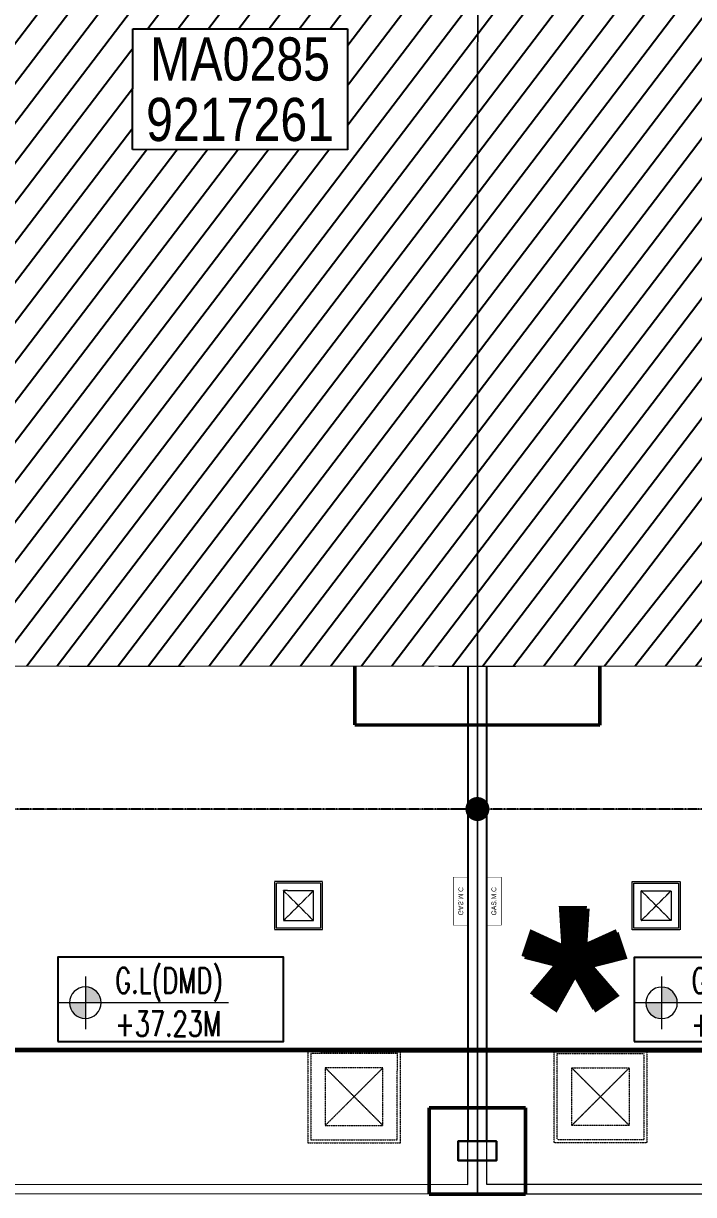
# Model space of a CAD drawing. Header units: centimetres. Extents: x -6122352 to 7132207, y -1694241 to 1947892.
# Drawn here: x 175391 to 182369, y -132486 to -120289 of the extents above; entities that cross this region are included whole.
import ezdxf
from ezdxf.enums import TextEntityAlignment as Align

# ---------------------------------------------------------------- set-up
doc = ezdxf.new("R2010")
doc.units = ezdxf.units.CM
doc.header["$MEASUREMENT"] = 0
for name, pattern in [('2. HG-ST XR COL 3A (5V 7V 9V 11V - GF (4M & 5D-E)$0$HIDDEN', [0.375, 0.25, -0.125]), ('23585-XR-AR-END-SETTING OUT PLAN$0$HIDDEN', [0.375, 0.25, -0.125]), ('DASHED2', [0.375, 0.25, -0.125]), ('XR-AR-END-SETTING OUT PLAN$0$23261-XR-AR-SI-GF$0$HIDDEN', [0.375, 0.25, -0.125]), ('XR-AR-MID-SETTING OUT FOR MASTER$0$23585-XR-AR-MID-GROUND FLOOR$0$23261-XR-AR-SI-GF$0$HIDDEN', [0.375, 0.25, -0.125]), ('XR-AR-MID-SETTING OUT FOR MASTER$0$23585-XR-AR-MID-GROUND FLOOR$0$945-4P-1-101-GROUND FLOOR PLAN$0$XR-MIDDLE-GROUND FLOOR PLAN$0$HIDDEN', [9.524999999999999, 6.35, -3.175]), ('XR-AR-MID-SETTING OUT FOR MASTER$0$23585-XR-AR-MID-GROUND FLOOR$0$945-4P-1-101-GROUND FLOOR PLAN$0$XR-MIDDLE-GROUND FLOOR PLAN$0$HIDDEN2', [0.1875, 0.125, -0.0625])]:
    doc.linetypes.add(name, pattern=pattern)
for name, color, linetype in [('00-MI-DIM', 7, 'Continuous'), ('23585-XR-AR-BOUNDARY WALLS AND SETBACKS$0$setback', 7, 'XR-AR-END-SETTING OUT PLAN$0$23261-XR-AR-SI-GF$0$HIDDEN'), ('23585-XR-AR-MID-ANNO-GF$0$945-4P-1-101-GROUND FLOOR PLAN$0$XR-MIDDLE-GROUND FLOOR PLAN$0$XR-MIDDLE-GROUND FLOOR PLAN$0$-LPG-CABINET', 6, 'Continuous'), ('@MI-REF LAYER', 7, 'Continuous'), ('B_TH_8', 7, 'Continuous'), ('XR-AR-MID-SETTING OUT FOR MASTER$0$23585-XR-AR-MID-GROUND FLOOR$0$A-Flor-Strs', 1, 'Continuous'), ('XR-AR-MID-SETTING OUT FOR MASTER$0$23585-XR-AR-MID-GROUND FLOOR$0$GS-HATCH-FLOOR TILE', 251, 'Continuous'), ('XREF1$0$S-LEVELS', 2, 'Continuous'), ('XREF1$0$TYPICAL NEW PROFILE', 3, 'Continuous')]:
    doc.layers.add(name, color=color, linetype=linetype)
doc.layers.add('08-Compound Wall-4', color=7, linetype='Continuous', lineweight=25, true_color=0xff4405)
for name, color, linetype, lineweight in [('23585-XR-AR-DAMAC PLOT LIMITS$0$1-Mid units', 41, 'Continuous', 5), ('23585-XR-AR-END-SETTING OUT PLAN$0$A-FLOR-UNDR', 8, '23585-XR-AR-END-SETTING OUT PLAN$0$HIDDEN', 5), ('23585-XR-AR-MID-ANNO-GF$0$945-4P-1-101-GROUND FLOOR PLAN$0$XR-MIDDLE-GROUND FLOOR PLAN$0$XR-MIDDLE-GROUND FLOOR PLAN$0$S-ANNO-TXT', 3, 'Continuous', 25), ('@ Foundations', 4, 'DASHED2', 50), ('A-ANNO-TEXT', 3, 'Continuous', 25), ('XR-AR-MID-SETTING OUT FOR MASTER$0$23585-XR-AR-MID-GROUND FLOOR$0$$A-GLAZ-WNDO', 232, 'Continuous', 9), ('XR-AR-MID-SETTING OUT FOR MASTER$0$23585-XR-AR-MID-GROUND FLOOR$0$$A-WALL', 1, 'Continuous', 5), ('XR-AR-MID-SETTING OUT FOR MASTER$0$23585-XR-AR-MID-GROUND FLOOR$0$A-DOOR', 31, 'Continuous', 5), ('XR-AR-MID-SETTING OUT FOR MASTER$0$23585-XR-AR-MID-GROUND FLOOR$0$A-DOOR-FULL', 1, 'Continuous', 9), ('XR-AR-MID-SETTING OUT FOR MASTER$0$23585-XR-AR-MID-GROUND FLOOR$0$A-EQUP-KITN-PLAN', 202, 'Continuous', 9), ('XR-AR-MID-SETTING OUT FOR MASTER$0$23585-XR-AR-MID-GROUND FLOOR$0$A-FLOR-OVHD', 9, 'XR-AR-MID-SETTING OUT FOR MASTER$0$23585-XR-AR-MID-GROUND FLOOR$0$23261-XR-AR-SI-GF$0$HIDDEN', 15), ('XR-AR-MID-SETTING OUT FOR MASTER$0$23585-XR-AR-MID-GROUND FLOOR$0$A-FLOR-PATT', 8, 'Continuous', 5), ('XR-AR-MID-SETTING OUT FOR MASTER$0$23585-XR-AR-MID-GROUND FLOOR$0$A-GLAZ-SILL', 8, 'Continuous', 5), ('XR-AR-MID-SETTING OUT FOR MASTER$0$23585-XR-AR-MID-GROUND FLOOR$0$A-GLAZ-WNDO', 232, 'Continuous', 9), ('XR-AR-MID-SETTING OUT FOR MASTER$0$23585-XR-AR-MID-GROUND FLOOR$0$A-WALL', 7, 'Continuous', 30), ('XR-AR-MID-SETTING OUT FOR MASTER$0$23585-XR-AR-MID-GROUND FLOOR$0$A-WALL-FNSH', 9, 'Continuous', 5), ('XR-AR-MID-SETTING OUT FOR MASTER$0$23585-XR-AR-MID-GROUND FLOOR$0$S-COLS', 51, 'Continuous', 40), ('XREF1$0$36-TAGLVL', 23, 'Continuous', 9)]:
    doc.layers.add(name, color=color, linetype=linetype, lineweight=lineweight)
doc.styles.add('23585-XR-AR-MALDIVE-1$0$Arial', font='arialbd.ttf')
doc.styles.add('23585-XR-AR-MID-ANNO-GF$0$SDC-TEXT', font='arial.ttf')
doc.styles.add('Arial', font='arialbd.ttf')
doc.styles.add('Xref group 33-41$0$Overall SOP Plan$0$LAC-609-NG10-1-XREF-GRID-125SC$0$GRID-DIM-NO', font='arial.ttf', dxfattribs={"width": 0.8})
doc.styles.add('XREF1$0$DLT_TEXT', font='romans.shx', dxfattribs={"width": 0.7})

# ---------------------------------------------------------------- blocks, each defined once
blk = doc.blocks.new('23585-XR-AR-BOUNDARY WALLS AND SETBACKS')
at = {"layer": '23585-XR-AR-BOUNDARY WALLS AND SETBACKS$0$setback', "ltscale": 40, "const_width": 0.05}
blk.add_lwpolyline([(496622.2089072186, 2768954.585300844), (496607.8314875885, 2768967.758914647), (496603.6765869833, 2768963.224389371), (496599.6231525759, 2768958.800751822), (496595.5697982174, 2768954.377001632), (496591.5163982162, 2768949.953201632), (496587.4629982173, 2768945.529401632), (496583.4095982172, 2768941.105601632), (496579.3561982168, 2768936.681801632), (496575.3025484073, 2768932.257947273), (496571.2491525767, 2768927.834351821), (496567.0930137162, 2768923.298279969), (496581.4700765952, 2768910.12437026), (496585.6265524817, 2768914.66065092), (496589.6799508891, 2768919.084449183), (496593.73335089, 2768923.508249182), (496597.7867508893, 2768927.932049183), (496601.8401508902, 2768932.355849182), (496605.8937747513, 2768936.779475226), (496609.94715089, 2768941.203249183), (496614.0005508893, 2768945.627049183), (496618.0539508902, 2768950.050849183)], close=True, dxfattribs=at)
blk = doc.blocks.new('A$C9d9485f6')
at = {"layer": 'A-ANNO-TEXT', "rotation": 312.4881850805905}
blk.add_blockref('23585-XR-AR-BOUNDARY WALLS AND SETBACKS', (-2377088.534775567, -1504219.252137818), dxfattribs=at)
blk = doc.blocks.new('23585-XR-AR-DAMAC PLOT LIMITS')
at = {"layer": '23585-XR-AR-DAMAC PLOT LIMITS$0$1-Mid units', "color": 251, "true_color": 0x636466}
for points in [[(496593.3579000002, 2768956.4037), (496597.4112999998, 2768960.827500001), (496615.1064999998, 2768944.613700001), (496611.0531000001, 2768940.1899)], [(496589.3044999996, 2768951.979900001), (496593.3579000002, 2768956.4037), (496611.0531000001, 2768940.1899), (496606.9996999996, 2768935.766100001)]]:
    blk.add_lwpolyline(points, close=True, dxfattribs=at)
blk = doc.blocks.new('A$Cf093b529')
at = {"layer": 'A-ANNO-TEXT'}
blk.add_blockref('23585-XR-AR-DAMAC PLOT LIMITS', (-495391.9901121984, -2768603.441896566), dxfattribs=at)
blk = doc.blocks.new('A$C626fc766')
at = {"color": 1, "true_color": 0xeb0000, "const_width": 0.003, "elevation": -6.17216293373952e-09}
blk.add_lwpolyline([(57.15263062110171, 0.000134600792080164), (51.15262578800321, 0.000101007055491209), (45.15262095443904, 6.741238757967949e-05), (39.1526161218062, 3.381865099072456e-05), (33.15262363292277, 0.0002827958669513464), (27.15261879982427, 0.0002492028288543224), (21.15261396626011, 0.0002156072296202183), (15.1526091331616, 0.0001820139586925507), (9.152604299597442, 0.0001484188251197338), (0, 0.0001115526538342237), (0.000430768821388483, 24.00010619545355), (9.152617381419986, 24.00030286540277), (15.15247475588694, 24.00020134728402), (21.1526147024706, 24.0000874819234), (27.15261953696609, 24.00012107659131), (33.15262436913326, 24.00015467009507), (39.15262920316309, 24.00018826546147), (45.15263403579593, 24.00022185896523), (51.15263886982575, 24.00025545433164), (57.15249624382704, 24.00015393341891), (66.30269249947742, 24.00015444681048), (66.30267941812053, 0)], close=True, dxfattribs=at)
blk = doc.blocks.new('_Dot')
at = {"color": 0, "linetype": 'ByBlock', "lineweight": -2}
blk.add_line((-0.5, 0), (-1, 0), dxfattribs=at)
at = {"color": 0, "linetype": 'ByBlock', "const_width": 0.5}
blk.add_lwpolyline([(-0.25, 0, 1), (0.25, 0, 1)], format="xyb", close=True, dxfattribs=at)
blk = doc.blocks.new('XREF1$0$LVL  ATTR')
at = {"color": 7}
blk.add_wipeout([(-0.33727806633866564, 0.38352486299273547), (1.8973092599409713, 0.38352486299273547), (1.8973092599409713, -0.45047952129880775), (-0.33727806633866564, -0.4504795212988073)], dxfattribs=at)
at = {"layer": 'XREF1$0$36-TAGLVL', "extrusion": (-4.888139810645865e-07, 1.406522031717416e-17, 0.9999999999998805)}
h = blk.add_hatch(color=252, dxfattribs=at)
h.paths.add_polyline_path([(-0.06536514837319736, 0.1562500046566129, 0.4142135623730951), (-0.2216151483731973, 4.656612873077392e-09), (-0.06536514837319736, 4.656612873077392e-09)])
h.paths.add_polyline_path([(0.09088485162680264, 4.656612873077392e-09), (-0.06536514837319736, 4.656612873077392e-09), (-0.06536514837319736, -0.1562499953433871, 0.4142135623730951)])
at = {"layer": 'XREF1$0$36-TAGLVL', "extrusion": (-4.888139810645865e-07, 1.406522031717408e-17, 0.9999999999998805)}
for p, q in [((-0.06536515014719235, -0.2604166821887048), (-0.06536515014719235, 0.2604166511446238)), ((1.351057254982072, -1.396983861923218e-08, 5.262988010916589e-07), (-0.3253053234689158, -1.396983861923218e-08, -1.018362459642307e-07))]:
    blk.add_line(p, q, dxfattribs=at)
blk.add_circle((-0.06536514830387681, -4.494034574497252e-25, 3.195139836529895e-08), 0.15625, dxfattribs=at)
at = {"layer": 'XREF1$0$S-LEVELS', "color": 1}
blk.add_lwpolyline([(-0.3372780663386656, 0.3835248629927364), (1.897309259940972, 0.3835248629927364), (1.897309259940972, -0.4504795212988069), (-0.3372780663386656, -0.4504795212988069)], close=True, dxfattribs=at)
at = {"layer": 'XREF1$0$TYPICAL NEW PROFILE', "color": 3, "style": 'XREF1$0$DLT_TEXT', "width": 0.7}
for tag, p in [('+0.00M', (0.2413431143818681, 0.067100426539497, -0.0001437184612911057)), ('S.S.L', (0.2413431143818681, -0.3452672204089993, -0.0001437184612911057))]:
    blk.add_attdef(tag, p, '', height=0.2500000000000001, dxfattribs=at)
blk = doc.blocks.new('A$Cbcaed180')
at = {"color": 1, "true_color": 0xeb0000, "const_width": 0.003, "elevation": -6.17216293373952e-09}
blk.add_lwpolyline([(57.15263062110171, 0.7364739454351366), (51.15262578800321, 0.7364403521642089), (45.15262095443904, 0.7364067570306361), (39.1526161218062, 0.7363731632940471), (33.15262363292277, 0.7366221407428384), (27.15261879982427, 0.7365885474719107), (21.15261396626011, 0.7365549518726766), (15.1526091331616, 0.7365213586017489), (9.152604299597442, 0.7364877634681761), (0, 0.7364508975297213), (0.000430768821388483, 24.73644554009661), (9.152617381419986, 24.73664221027866), (15.15247475588694, 24.73654069192708), (21.1526147024706, 24.73642682656646), (27.15261953696609, 24.73646042123437), (33.15262436913326, 24.73649401497096), (39.15262920316309, 24.73652761010453), (45.15263403579593, 24.73656120384112), (51.15263886982575, 24.73659479897469), (57.15249624382704, 24.73649327876046), (66.30269249947742, 24.7364937919192), (66.30267941812053, 0.7363393446430564)], close=True, dxfattribs=at)
blk = doc.blocks.new('XR-AR-MID-SETTING OUT FOR MASTER$0$23585-XR-AR-MID-GROUND FLOOR$0$945-4P-1-101-GROUND FLOOR PLAN$0$XR-MIDDLE-CAR PARK HATCH')
at = {"layer": 'XR-AR-MID-SETTING OUT FOR MASTER$0$23585-XR-AR-MID-GROUND FLOOR$0$A-FLOR-PATT'}
blk.add_lwpolyline([(9250.002853021142, 100.0129149327577), (9249.99679574091, 5500.000000009181), (15050.00005108526, 5502.664669244065), (15050.00005108526, 100.450321876061)], close=True, dxfattribs=at)
blk = doc.blocks.new('*U1930')
for points in [[(91, -5.684341886080801e-14), (41, -5.684341886080801e-14), (41, 1021), (91, 1021)], [(0, 0), (38, -5.684341886080801e-14), (38, -50), (50, -50), (50, -122.2246979483663), (0, -122.2246979483663)], [(1100, 2.842170943040401e-14), (1062, -2.842170943040401e-14), (1062, -49.99999999999997), (1050, -49.99999999999997), (1050, -122.2246979483662), (1100, -122.2246979483662)]]:
    blk.add_lwpolyline(points, close=True)
at = {"color": 8, "linetype": 'XR-AR-MID-SETTING OUT FOR MASTER$0$23585-XR-AR-MID-GROUND FLOOR$0$945-4P-1-101-GROUND FLOOR PLAN$0$XR-MIDDLE-GROUND FLOOR PLAN$0$HIDDEN2'}
blk.add_arc((41, -5.684341886080801e-14), 1021, 1.594950045944486e-15, 90, dxfattribs=at)
at = {"layer": 'XR-AR-MID-SETTING OUT FOR MASTER$0$23585-XR-AR-MID-GROUND FLOOR$0$A-GLAZ-SILL', "linetype": 'XR-AR-MID-SETTING OUT FOR MASTER$0$23585-XR-AR-MID-GROUND FLOOR$0$945-4P-1-101-GROUND FLOOR PLAN$0$XR-MIDDLE-GROUND FLOOR PLAN$0$HIDDEN2', "ltscale": 3}
blk.add_lwpolyline([(0, 0), (1100, 0), (1100, -122.2246979483662), (0, -122.2246979483662)], close=True, dxfattribs=at)
blk = doc.blocks.new('*U27')
for points in [[(91, -5.684341886080801e-14), (41, -5.684341886080801e-14), (41, 1021), (91, 1021)], [(0, 0), (38, -5.684341886080801e-14), (38, -50), (50, -50), (50, -249.9999019090924), (0, -249.9999019090924)], [(1100, 2.842170943040401e-14), (1062, -2.842170943040401e-14), (1062, -49.99999999999997), (1050, -49.99999999999997), (1050, -249.9999019090924), (1100, -249.9999019090924)]]:
    blk.add_lwpolyline(points, close=True)
at = {"color": 8, "linetype": 'XR-AR-MID-SETTING OUT FOR MASTER$0$23585-XR-AR-MID-GROUND FLOOR$0$945-4P-1-101-GROUND FLOOR PLAN$0$XR-MIDDLE-GROUND FLOOR PLAN$0$HIDDEN2'}
blk.add_arc((41, -5.684341886080801e-14), 1021, 1.594950045944486e-15, 90, dxfattribs=at)
at = {"layer": 'XR-AR-MID-SETTING OUT FOR MASTER$0$23585-XR-AR-MID-GROUND FLOOR$0$A-GLAZ-SILL', "linetype": 'XR-AR-MID-SETTING OUT FOR MASTER$0$23585-XR-AR-MID-GROUND FLOOR$0$945-4P-1-101-GROUND FLOOR PLAN$0$XR-MIDDLE-GROUND FLOOR PLAN$0$HIDDEN2', "ltscale": 3}
blk.add_lwpolyline([(0, 0), (1100, 0), (1100, -249.9999019090924), (0, -249.9999019090924)], close=True, dxfattribs=at)
blk = doc.blocks.new('XR-AR-MID-SETTING OUT FOR MASTER$0$23585-XR-AR-MID-GROUND FLOOR$0$945-4P-1-101-GROUND FLOOR PLAN$0$XR-MIDDLE-GROUND FLOOR PLAN$0$A$C69996ABC')
at = {"layer": 'XR-AR-MID-SETTING OUT FOR MASTER$0$23585-XR-AR-MID-GROUND FLOOR$0$A-FLOR-OVHD', "linetype": 'XR-AR-MID-SETTING OUT FOR MASTER$0$23585-XR-AR-MID-GROUND FLOOR$0$945-4P-1-101-GROUND FLOOR PLAN$0$XR-MIDDLE-GROUND FLOOR PLAN$0$HIDDEN2', "ltscale": 5}
for p, q in [((-1.567610912189821e-07, 0.8999993633871721), (0.09999984323878941, 0.8999992964713464)), ((-1.567610912189821e-07, 0.8999993633871721), (-1.567612066821766e-07, -6.366128229018386e-07)), ((-1.567612066821766e-07, -6.366128229018386e-07), (0.09999984323878763, -7.035294533608294e-07))]:
    blk.add_line(p, q, dxfattribs=at)
blk.add_lwpolyline([(0.09999984323878763, 0.8499993633871732), (0.2499998432387915, 0.4499993633871799), (0.1000013713221097, 0.04999936338717248)], dxfattribs=at)
at = {"layer": 'XR-AR-MID-SETTING OUT FOR MASTER$0$23585-XR-AR-MID-GROUND FLOOR$0$A-GLAZ-WNDO'}
for p, q in [((0.09999984323878763, 0.8499993633871732), (0.09999984323878763, 0.8999993633871703)), ((0.09999984323878941, 0.8999993633871721), (0.09999984323878763, -6.366128264545523e-07)), ((0.2499998432387809, 0.8999993633871703), (0.2499998432387809, 0.8499993633871732)), ((0.2499998432387809, 0.8499993633871732), (0.09999984323878763, 0.8499993633871732)), ((0.2499998432387809, 0.8499993633871732), (0.2499998432387809, 0.04999936338717248)), ((0.09999984323878763, -6.366128246781955e-07), (0.09999984323878763, 0.04999936338717248)), ((0.09999984323878763, 0.04999936338717248), (0.2499998432387809, 0.04999936338717248)), ((0.249999843238875, -6.366128388890502e-07), (0.249999843238875, 0.04999936338715827))]:
    blk.add_line(p, q, dxfattribs=at)
for points in [[(0.2499986387444419, 0.8999993968456259), (0.0999998435430971, 0.8999992964713464)], [(0.09999984323878763, -7.035294533608294e-07), (0.2499998432388448, -6.366128317836228e-07)]]:
    blk.add_lwpolyline(points, dxfattribs=at)
blk.add_lwpolyline([(0.2499998432387951, 0.8499993633871732), (0.2499998432387933, 0.04999936338717248), (0.1999998432387962, 0.04999936338717248), (0.1999998432387962, 0.8499993633871732)], close=True, dxfattribs=at)
blk = doc.blocks.new('XR-AR-MID-SETTING OUT FOR MASTER$0$23585-XR-AR-MID-GROUND FLOOR$0$945-4P-1-101-GROUND FLOOR PLAN$0$XR-MIDDLE-GROUND FLOOR PLAN$0$A$C70344426')
at = {"layer": 'XR-AR-MID-SETTING OUT FOR MASTER$0$23585-XR-AR-MID-GROUND FLOOR$0$A-GLAZ-SILL'}
blk.add_line((0.2499999770719823, 2.649999396845162), (0.2499999770722034, -6.03154830969288e-07), dxfattribs=at)
at = {"layer": 'XR-AR-MID-SETTING OUT FOR MASTER$0$23585-XR-AR-MID-GROUND FLOOR$0$A-GLAZ-WNDO'}
for p, q in [((-2.292779743839901e-08, 2.649999396845162), (-2.292779743839901e-08, 2.599999396845165)), ((-2.292779743839901e-08, 2.649999396845162), (0.2499999770719823, 2.649999396845162)), ((-2.292779743839901e-08, 2.599999396845165), (0.14999997707221, 2.599999396845165)), ((0.14999997707221, 2.599999396845165), (0.14999997707221, 2.649999396845162)), ((0.14999997707221, 2.599999396845165), (0.1499999770722091, -6.031548327456449e-07)), ((-2.29277832275443e-08, 1.799999396845166), (-2.29277832275443e-08, 1.749999396845167)), ((0.14999997707221, 1.799999396845166), (-2.29277832275443e-08, 1.799999396845166)), ((-2.29277832275443e-08, 1.749999396845167), (0.14999997707221, 1.749999396845167)), ((0.14999997707221, 1.749999396845167), (0.14999997707221, 1.799999396845166)), ((-2.29277832275443e-08, 0.8999993968451641), (-2.292778233936588e-08, 0.8499993968451669)), ((0.14999997707221, 0.8999993968451641), (-2.29277832275443e-08, 0.8999993968451641)), ((0.14999997707221, 0.8499993968451669), (0.14999997707221, 0.8999993968451641)), ((-2.292778233936588e-08, 0.8499993968451669), (0.14999997707221, 0.8499993968451669)), ((-2.292778233936588e-08, 0.8499993968451669), (-2.292778233936588e-08, 0.04999939684516619)), ((0.1499999770722091, 0.04999939684516619), (-2.292778233936588e-08, 0.04999939684516619)), ((-2.29278782626352e-08, -6.031548451801427e-07), (-2.29278782626352e-08, 0.04999939684515198)), ((0.1499999770722091, -6.03154830969288e-07), (0.1499999770722091, 0.04999939684516619)), ((0.2499999770722034, -6.03154830969288e-07), (-2.292778233936588e-08, -6.03154830969288e-07))]:
    blk.add_line(p, q, dxfattribs=at)
blk.add_lwpolyline([(0.04999997707220061, 1.799999396845166), (0.04999997707219972, 2.599999396845165), (-2.292779743839901e-08, 2.599999396845165), (-2.292779566204217e-08, 0.8999993968451641), (0.0499999770722015, 0.8999993968451641), (0.04999997707220061, 1.749999396845167)], dxfattribs=at)
blk.add_lwpolyline([(-2.292779566204217e-08, 0.8499993968451669), (-2.292779655022059e-08, 0.04999939684516619), (0.04999997707220061, 0.04999939684516619), (0.0499999770722015, 0.8499993968451669)], close=True, dxfattribs=at)
blk = doc.blocks.new('*U28')
for points in [[(0, 69.99999979828543), (38, 69.99999979828549), (38, 119.9999997982854), (50, 119.9999997982854), (50, 179.9999998655237), (0, 179.9999998655237)], [(1100, 69.9999997982854), (1062, 69.99999979828546), (1062, 119.9999997982854), (1050, 119.9999997982854), (1050, 179.9999998655236), (1100, 179.9999998655236)], [(91, 69.99999979828549), (41, 69.99999979828549), (41, -951.0000002017147), (91, -951.0000002017147)]]:
    blk.add_lwpolyline(points, close=True)
at = {"color": 8, "linetype": 'XR-AR-MID-SETTING OUT FOR MASTER$0$23585-XR-AR-MID-GROUND FLOOR$0$945-4P-1-101-GROUND FLOOR PLAN$0$XR-MIDDLE-GROUND FLOOR PLAN$0$HIDDEN2'}
blk.add_arc((41, 69.99999979828549), 1021, 270, 0, dxfattribs=at)
at = {"layer": 'XR-AR-MID-SETTING OUT FOR MASTER$0$23585-XR-AR-MID-GROUND FLOOR$0$A-GLAZ-SILL', "linetype": 'XR-AR-MID-SETTING OUT FOR MASTER$0$23585-XR-AR-MID-GROUND FLOOR$0$945-4P-1-101-GROUND FLOOR PLAN$0$XR-MIDDLE-GROUND FLOOR PLAN$0$HIDDEN2', "ltscale": 3}
blk.add_lwpolyline([(0, 69.99999979828543), (1100, 69.99999979828543), (1100, 179.9999998655236), (0, 179.9999998655236)], close=True, dxfattribs=at)
blk = doc.blocks.new('XR-AR-MID-SETTING OUT FOR MASTER$0$23585-XR-AR-MID-GROUND FLOOR$0$945-4P-1-101-GROUND FLOOR PLAN$0$XR-MIDDLE-GROUND FLOOR PLAN$0$A$C2DB306E2')
at = {"layer": 'XR-AR-MID-SETTING OUT FOR MASTER$0$23585-XR-AR-MID-GROUND FLOOR$0$A-DOOR-FULL'}
for p, q in [((0.1500002073711251, 1.24999990754791), (0.05000020737113076, 1.24999990754791)), ((0.05000020737113076, 1.24999990754791), (0.05000020737113076, 1.199999907547909)), ((0.1500002073711251, 1.199999907547909), (0.1500002073711251, 1.24999990754791)), ((0.05000020737113076, 1.199999907547909), (0.1500002073711251, 1.199999907547909)), ((2.073711318217875e-07, 0.7999999075479082), (2.073711318217875e-07, -9.245209264818754e-08)), ((2.073711318217875e-07, 0.7999999075479082), (0.04000020737113097, 0.7999999075479082)), ((0.04000020737113097, 0.7999999075479082), (0.04000020737113452, -9.245209264818754e-08)), ((0.05000020737113253, 0.3499999075479089), (0.05000020737113253, 0.3999999075479096)), ((0.05000020737113253, 0.3999999075479096), (0.1500002073711322, 0.399999907547908)), ((0.1500002073711322, 0.399999907547908), (0.1500002073711322, 0.3499999075479073)), ((0.1500002073711322, 0.3499999075479073), (0.05000020737113253, 0.3499999075479089)), ((2.073711318217875e-07, -9.245209264818754e-08), (0.04000020737113452, -9.245209264818754e-08))]:
    blk.add_line(p, q, dxfattribs=at)
at = {"layer": 'XR-AR-MID-SETTING OUT FOR MASTER$0$23585-XR-AR-MID-GROUND FLOOR$0$A-GLAZ-SILL', "linetype": 'XR-AR-MID-SETTING OUT FOR MASTER$0$23585-XR-AR-MID-GROUND FLOOR$0$945-4P-1-101-GROUND FLOOR PLAN$0$XR-MIDDLE-GROUND FLOOR PLAN$0$HIDDEN2', "ltscale": 3}
for p, q in [((0.05000020737113076, 1.199999907547909), (0.05000020737113431, 0.399999907547908)), ((0.1500002073711251, 1.199999907547909), (0.1500002073711304, 0.3999999075479083))]:
    blk.add_line(p, q, dxfattribs=at)
blk = doc.blocks.new('XR-AR-MID-SETTING OUT FOR MASTER$0$23585-XR-AR-MID-GROUND FLOOR$0$945-4P-1-101-GROUND FLOOR PLAN$0$XR-MIDDLE-GROUND FLOOR PLAN$0$WRFWF')
at = {"layer": 'XR-AR-MID-SETTING OUT FOR MASTER$0$23585-XR-AR-MID-GROUND FLOOR$0$A-FLOR-OVHD', "linetype": 'XR-AR-MID-SETTING OUT FOR MASTER$0$23585-XR-AR-MID-GROUND FLOOR$0$945-4P-1-101-GROUND FLOOR PLAN$0$XR-MIDDLE-GROUND FLOOR PLAN$0$HIDDEN', "ltscale": 0.1}
for p, q in [((9250.00889430586, 14089.9999996908), (9250.008894346622, 9909.449274283641)), ((10350.00889432596, 14089.44927426482), (9250.008894305867, 14089.44927426484)), ((10350.00889432159, 13809.44927426483), (9250.008894308598, 13809.44927426484)), ((10350.00889431722, 13529.44927426483), (9250.008894311328, 13529.44927426484)), ((10350.00889431286, 13249.44927426483), (9250.008894314058, 13249.44927426484)), ((10350.00889431286, 12969.44927426484), (9250.008894314054, 12969.44927426485)), ((10350.00889431285, 12689.44927426484), (9250.00889431405, 12689.44927426486)), ((10350.00889431285, 12409.44927426485), (9250.008894314047, 12409.44927426486)), ((10350.00889431284, 12129.44927426485), (9250.008894314044, 12129.44927426487)), ((10350.00889431284, 11849.44927426486), (9250.00889431404, 11849.44927426487)), ((10350.00889431284, 11569.44927426486), (9250.008894314036, 11569.44927426488)), ((10350.00889431283, 11289.44927426487), (9250.00889431403, 11289.44927426488)), ((10350.00889431283, 11009.44927426487), (9250.008894314027, 11009.44927426489)), ((10350.00889432794, 11009.4492742833), (10350.00889432794, 9909.449274272882)), ((10350.00889432794, 9909.449274272882), (9250.008894346622, 9909.449274283641))]:
    blk.add_line(p, q, dxfattribs=at)
blk.add_lwpolyline([(10350.00889430916, 14369.99999969173), (10350.00889431698, 11009.4492742833)], dxfattribs=at)
blk = doc.blocks.new('XR-AR-MID-SETTING OUT FOR MASTER$0$23585-XR-AR-MID-GROUND FLOOR$0$A$C08698786')
at = {"layer": 'XR-AR-MID-SETTING OUT FOR MASTER$0$23585-XR-AR-MID-GROUND FLOOR$0$S-COLS', "color": 252, "lineweight": 30}
for points in [[(-100.029412984848, 9156.81441116333), (-100.029412984848, 7756.814410686493), (99.97058701515198, 7756.81441116333), (99.97058701515198, 9156.814410686493)], [(-99.99135446548462, 6699.998335123062), (-99.99135446548462, 5499.998335123062), (100.0086455345154, 5499.998334884644), (100.0086455345154, 6699.998334646225)], [(-200.1009931564331, 549.9997375011444), (199.8990068435669, 549.9997372627258), (199.8990068435669, 349.999737739563), (-200.1009931564331, 349.9997375011444)]]:
    blk.add_lwpolyline(points, close=True, dxfattribs=at)
blk = doc.blocks.new('23585-XR-AR-END-SETTING OUT PLAN$0$MH-800')
at = {"ltscale": 5}
for p, q in [((-294.2866479934596, -650.7456844130211), (305.7133520064239, -50.74568441302017)), ((-294.2866479934596, -50.74568441302108), (305.7133520064239, -650.7456844130202))]:
    blk.add_line(p, q, dxfattribs=at)
for points in [[(-476.9225677270265, 131.8902353205449), (-476.9225677270265, -833.381604146587), (488.3492717399907, -833.381604146588), (488.3492717399907, 131.8902353205449)], [(-444.2866479934597, 99.25431558697892), (-444.2866479934596, -800.7456844130211), (455.7133520064239, -800.7456844130202), (455.7133520064241, 99.2543155869771)], [(-294.2866479934596, -50.74568441302108), (-294.2866479934596, -650.7456844130211), (305.7133520064239, -650.7456844130202), (305.7133520064239, -50.74568441302017)]]:
    blk.add_lwpolyline(points, close=True, dxfattribs=at)
blk = doc.blocks.new('XR-AR-MID-SETTING OUT FOR MASTER')
at = {"layer": '23585-XR-AR-MID-ANNO-GF$0$945-4P-1-101-GROUND FLOOR PLAN$0$XR-MIDDLE-GROUND FLOOR PLAN$0$XR-MIDDLE-GROUND FLOOR PLAN$0$-LPG-CABINET', "ltscale": 100, "const_width": 5}
blk.add_lwpolyline([(250.0585004000168, 3300.452212361579), (250.0585004000168, 2800.452212361579), (100.0585004000168, 2800.452212361579), (100.0585004000168, 3300.452212361579)], close=True, dxfattribs=at)
at = {"layer": 'XR-AR-MID-SETTING OUT FOR MASTER$0$23585-XR-AR-MID-GROUND FLOOR$0$A-EQUP-KITN-PLAN', "color": 8}
for p, q in [((4404.893656820059, 11502.66881656647), (4404.895194619894, 12102.66970968246)), ((4404.895194619894, 12102.66970968246), (5300.027079373598, 12102.66431617737))]:
    blk.add_line(p, q, dxfattribs=at)
at = {"layer": 'XR-AR-MID-SETTING OUT FOR MASTER$0$23585-XR-AR-MID-GROUND FLOOR$0$A-FLOR-OVHD', "color": 8, "linetype": 'XR-AR-MID-SETTING OUT FOR MASTER$0$23585-XR-AR-MID-GROUND FLOOR$0$23261-XR-AR-SI-GF$0$HIDDEN', "ltscale": 5}
blk.add_lwpolyline([(2749.981962949038, 12002.63648319244), (3249.976088136435, 12002.63648366928), (3249.976087421179, 11502.65313434601), (2749.981963723898, 11502.65313434601)], close=True, dxfattribs=at)
for points in [[(2749.981962949038, 12002.63648319244), (3249.976087421179, 11502.65313434601)], [(2749.981963723898, 11502.65313434601), (3249.976088136435, 12002.63648366928)]]:
    blk.add_lwpolyline(points, dxfattribs=at)
at = {"layer": 'XR-AR-MID-SETTING OUT FOR MASTER$0$23585-XR-AR-MID-GROUND FLOOR$0$A-Flor-Strs', "color": 8}
for p, q in [((5900.008223325014, 5802.664086818695), (4249.995741575956, 5802.666512012482)), ((5900.008222848177, 5502.664668560028), (4249.999916404486, 5502.666511535645))]:
    blk.add_line(p, q, dxfattribs=at)
at = {"layer": 'XR-AR-MID-SETTING OUT FOR MASTER$0$23585-XR-AR-MID-GROUND FLOOR$0$A-WALL', "color": 8}
for points in [[(99.99999931454659, 19472.65428209305), (-99.99999925494194, 19472.65428256989), (-99.998236566782, 5500.00000667572), (100.0017631351948, 5500.000006198883), (99.9995484650135, 8850.141927242279), (1100.048611491919, 8850.10940027237), (1100.048611015081, 8950.109399795532), (100.03925588727, 8950.072475910187), (100.0088088810444, 10949.9982419014), (2099.951952844858, 10949.99824142456), (2099.998660355806, 9950.143901348114), (2199.988806992769, 9950.143900871277), (2200.057162195444, 11149.97698402405), (2100.075846284628, 11149.97698354721), (2100.039519578218, 11049.97698402405), (100.0088088810444, 11049.99824142456)], [(2200.013650625944, 13652.63605213165), (2200.017217665911, 13652.6360502243), (2200.024336546659, 13852.63604974747), (1199.974533885717, 13852.65850543976), (1199.974534541368, 13752.66171360016), (1850.013650208712, 13752.64729642868), (1850.013650685549, 13102.64278697968), (2100.128742069006, 13102.63829755783), (2100.128742545843, 12652.63829708099), (1949.986809521914, 12652.64009141922), (1949.9868093431, 12552.35255002975), (2100.055755704641, 12552.35255050659), (2100.016017049551, 12049.97720527649), (2199.959899276495, 12049.97720527649), (2199.999632865191, 13202.6360502243), (2050.003180772066, 13202.63829612732), (2050.012347489595, 13652.63829517365), (2200.019845813513, 13652.63604927063)], [(3400.011432737112, 12202.66620731354), (3500.05377843976, 12202.66548633575), (3500.054259866476, 11502.6662735939), (4400.00315502286, 11502.6662735939), (4400.003322631121, 11252.66687631607), (3650.009347468615, 11252.66637420654), (3650.00999417901, 11027.59896087646), (3399.999906569719, 11027.60113668442)], [(4249.99788531661, 5499.997992992401), (3049.999798089266, 5499.998546600342), (3049.999915927649, 5749.998607635498), (4000.1953599751, 5749.998309612274), (4000.194991916418, 8849.999089241028), (3300.031373769045, 8849.999089241028), (3300.03137382865, 8950.028236865997), (3399.980282574892, 8950.188519954681), (3400.07691988349, 9927.598960876465), (3649.996516317129, 9927.59895992279), (3650.010299950838, 9100.016639709473), (4249.999546438456, 9099.986570835114)], [(2100.104106515646, 8950.142809391022), (2099.943570882082, 9050.155592918396), (2199.988806694746, 9050.153767585754), (2199.989685982466, 8950.146322250366), (2300.031373292208, 8950.151598453522), (2300.031373888254, 8850.08178806305), (2000.048611432314, 8850.14280796051), (2000.048610955477, 8950.14280796051)], [(99.9999164044857, 5750.000005722046), (399.9999158680439, 5750.00000667572), (399.9998005926609, 5499.999855995178), (99.99991658329964, 5500.000007152557)]]:
    blk.add_lwpolyline(points, close=True, dxfattribs=at)
blk.add_lwpolyline([(2100.039519578218, 11049.97698402405), (2100.039519578218, 10949.99824142456)], dxfattribs=at)
at = {"layer": 'XR-AR-MID-SETTING OUT FOR MASTER$0$23585-XR-AR-MID-GROUND FLOOR$0$A-WALL-FNSH', "color": 8}
for points in [[(2080.02239587903, 10929.99824142456), (119.995479375124, 10929.99824142456), (119.9793129861355, 8972.785739421844), (1100.04861047864, 8972.787498474121), (1100.048610597849, 8952.787498474121)], [(2099.966006189585, 9949.988984107971), (2079.984055787325, 9949.990225315094), (2080.02239587903, 10929.99824142456)]]:
    blk.add_lwpolyline(points, dxfattribs=at)
at = {"layer": '08-Compound Wall-4', "ltscale": 100}
blk.add_blockref('XR-AR-MID-SETTING OUT FOR MASTER$0$23585-XR-AR-MID-GROUND FLOOR$0$945-4P-1-101-GROUND FLOOR PLAN$0$XR-MIDDLE-CAR PARK HATCH', (-9150.000085264444, 0.1875896453857422), dxfattribs=at)
at = {"layer": '23585-XR-AR-END-SETTING OUT PLAN$0$A-FLOR-UNDR', "color": 8, "ltscale": 100, "xscale": -0.5182770836547854, "yscale": 0.5182770836547854, "zscale": 0.5182770836547854, "rotation": 270.0000009865863}
blk.add_blockref('23585-XR-AR-END-SETTING OUT PLAN$0$MH-800', (2044.600959901667, 3001.106258045715, -0.002995261741824737), dxfattribs=at)
at = {"layer": '23585-XR-AR-END-SETTING OUT PLAN$0$A-FLOR-UNDR', "color": 8, "ltscale": 100, "xscale": -1, "rotation": 270.0000009865863}
blk.add_blockref('23585-XR-AR-END-SETTING OUT PLAN$0$MH-800', (1633.529236924, 1009.498782204852), dxfattribs=at)
at = {"layer": 'XR-AR-MID-SETTING OUT FOR MASTER$0$23585-XR-AR-MID-GROUND FLOOR$0$$A-GLAZ-WNDO', "color": 8}
for name, p, xscale, yscale, zscale, rotation in [('XR-AR-MID-SETTING OUT FOR MASTER$0$23585-XR-AR-MID-GROUND FLOOR$0$945-4P-1-101-GROUND FLOOR PLAN$0$XR-MIDDLE-GROUND FLOOR PLAN$0$A$C69996ABC', (5300.002552062273, 11252.66763496399), 1000.000000000049, 1000.000000000049, 1000.000000000049, 90), ('XR-AR-MID-SETTING OUT FOR MASTER$0$23585-XR-AR-MID-GROUND FLOOR$0$945-4P-1-101-GROUND FLOOR PLAN$0$XR-MIDDLE-GROUND FLOOR PLAN$0$A$C70344426', (400.0005185902119, 5499.999113082886), -1000.000000000001, 1000.000000000001, 1000.000000000001, 270)]:
    blk.add_blockref(name, p, dxfattribs=dict(at, xscale=xscale, yscale=yscale, zscale=zscale, rotation=rotation))
at = {"layer": 'XR-AR-MID-SETTING OUT FOR MASTER$0$23585-XR-AR-MID-GROUND FLOOR$0$$A-WALL', "color": 8}
blk.add_blockref('XR-AR-MID-SETTING OUT FOR MASTER$0$23585-XR-AR-MID-GROUND FLOOR$0$945-4P-1-101-GROUND FLOOR PLAN$0$XR-MIDDLE-GROUND FLOOR PLAN$0$WRFWF', (-9150.000085562468, -796.7907695770264), dxfattribs=at)
at = {"layer": 'XR-AR-MID-SETTING OUT FOR MASTER$0$23585-XR-AR-MID-GROUND FLOOR$0$A-DOOR', "color": 8, "xscale": -1000.000000000001, "yscale": 1000.000000000001, "zscale": 1000.000000000001, "rotation": 270}
blk.add_blockref('XR-AR-MID-SETTING OUT FOR MASTER$0$23585-XR-AR-MID-GROUND FLOOR$0$945-4P-1-101-GROUND FLOOR PLAN$0$XR-MIDDLE-GROUND FLOOR PLAN$0$A$C2DB306E2', (750.048703700304, 8800.109192848206), dxfattribs=at)
at = {"layer": 'XR-AR-MID-SETTING OUT FOR MASTER$0$23585-XR-AR-MID-GROUND FLOOR$0$A-DOOR-FULL', "color": 8, "xscale": 0.8181820445283869, "yscale": 0.8181820445283869, "zscale": 0.8181820445283869, "rotation": 90}
for p in [(2100.065477222204, 11149.97698354721), (2099.986753255129, 9050.14365196228)]:
    blk.add_blockref('*U1930', p, dxfattribs=at)
at = {"layer": 'XR-AR-MID-SETTING OUT FOR MASTER$0$23585-XR-AR-MID-GROUND FLOOR$0$A-DOOR-FULL', "color": 8, "rotation": 90}
blk.add_blockref('*U27', (3399.986430436373, 9927.598960399628), dxfattribs=at)
at = {"layer": 'XR-AR-MID-SETTING OUT FOR MASTER$0$23585-XR-AR-MID-GROUND FLOOR$0$A-DOOR-FULL', "color": 8, "xscale": -0.909090909090913, "yscale": 0.909090909090913, "zscale": 0.909090909090913}
blk.add_blockref('*U28', (3300.031373530626, 8786.391873836517), dxfattribs=at)
at = {"layer": 'XR-AR-MID-SETTING OUT FOR MASTER$0$23585-XR-AR-MID-GROUND FLOOR$0$GS-HATCH-FLOOR TILE', "color": 8}
blk.add_blockref('XR-AR-MID-SETTING OUT FOR MASTER$0$23585-XR-AR-MID-GROUND FLOOR$0$A$C08698786', (-1.490116119384766e-07, 0), dxfattribs=at)
at = {"layer": '23585-XR-AR-MID-ANNO-GF$0$945-4P-1-101-GROUND FLOOR PLAN$0$XR-MIDDLE-GROUND FLOOR PLAN$0$XR-MIDDLE-GROUND FLOOR PLAN$0$S-ANNO-TXT', "color": 3, "style": '23585-XR-AR-MID-ANNO-GF$0$SDC-TEXT'}
blk.add_text('GAS.M.C', height=50, rotation=90, dxfattribs=at).set_placement((172.1149954927678, 3050.039734449925), align=Align.MIDDLE)
blk = doc.blocks.new('MID UNIT')
at = {"xscale": 0.001, "yscale": 0.001, "zscale": 0.001}
blk.add_blockref('XR-AR-MID-SETTING OUT FOR MASTER', (0, 0), dxfattribs=at)
blk = doc.blocks.new('TH_8')
at = {"xscale": -1}
blk.add_blockref('MID UNIT', (495814.3053798428, 2769197.479078153), dxfattribs=at)
blk.add_blockref('MID UNIT', (495814.305379842, 2769197.479078153))
at = {"insert": (495813.3053798158, 2769200.479078146), "char_height": 2, "attachment_point": 2, "style": 'Arial'}
blk.add_mtext('\\pxqc;*', dxfattribs=at)
blk = doc.blocks.new('A$Ca7ad59d2')
at = {"insert": (18.62198783661006, 2.621866757515818), "char_height": 2, "attachment_point": 2, "style": '23585-XR-AR-MALDIVE-1$0$Arial'}
blk.add_mtext('\\pxqc;*', dxfattribs=at)
at = {"layer": 'B_TH_8', "xscale": 1.000018136216304, "yscale": 1.000018136216304, "zscale": 1.000018136216304}
blk.add_blockref('TH_8', (-495803.6470986201, -2769248.051850634), dxfattribs=at)
blk = doc.blocks.new('A$C4abd1289')
at = {"layer": '08-Compound Wall-4', "ltscale": 100}
for points in [[(0, 0), (200.0021820068359, 4.76837158203125e-07), (199.8981691896915, -4950.000262379646), (-0.1040131151676178, -4950.000261902809)], [(5999.999999701977, 4.76837158203125e-07), (6200.002182662487, -4.76837158203125e-07), (6199.898169249296, -4950.000262379646), (5999.895986706018, -4950.000261902809)]]:
    blk.add_lwpolyline(points, close=True, dxfattribs=at)
blk = doc.blocks.new('A$Cac0110ba')
at = {"rotation": 227.5015136760979}
blk.add_blockref('A$Ca7ad59d2', (28.54929658252513, 57.49132066033781), dxfattribs=at)
at = {"layer": '@ Foundations', "linetype": 'DASHED2', "ltscale": 25, "elevation": -5.795124248494133e-09}
blk.add_lwpolyline([(15.34117431048071, 42.26291525643319), (16.01729249343043, 43.00080791348591), (15.35398259054637, 43.60910070221871), (14.67786440782947, 42.87120804516599)], close=True, dxfattribs=at)
at = {"layer": '@ Foundations', "linetype": 'DASHED2', "ltscale": 25}
blk.add_lwpolyline([(17.75685125164455, 38.99929314851761), (21.51705669349758, 35.55388242797926), (23.23976205376675, 37.43398514902219), (19.47955661191372, 40.87939586956054)], close=True, dxfattribs=at)
at = {"color": 10, "xscale": 0.001000007223668515, "yscale": 0.001000007223668515, "zscale": 0.001000007223668515, "rotation": 227.5015136760979}
blk.add_blockref('A$C4abd1289', (23.19220415822929, 44.02145170560107), dxfattribs=at)

msp = doc.modelspace()

# ---------------------------------------------------------------- block references
at = {"color": 94, "linetype": '2. HG-ST XR COL 3A (5V 7V 9V 11V - GF (4M & 5D-E)$0$HIDDEN', "xscale": -1000, "yscale": 1000, "zscale": 1000, "rotation": 227.4902504429082}
msp.add_blockref('A$Cac0110ba', (138096.0226727291, -114332.0896886629), dxfattribs=at)

# ---------------------------------------------------------------- next in the draw order: linework, layer by layer
at = {"layer": '@MI-REF LAYER', "linetype": 'DASHED2', "extrusion": (1.192388003721869e-12, 6.924064903409956e-09, 1), "elevation": -0.0008724781295850443}
msp.add_lwpolyline([(192118.4390121215, -128469.3654696448), (163637.6779031603, -128471.792480824), (163131.7645306044, -127735.1338890006)], dxfattribs=at)

# ---------------------------------------------------------------- next in the draw order: block references
at = {"layer": '@MI-REF LAYER', "xscale": 1000, "yscale": 1000, "zscale": 1000}
msp.add_blockref('A$C9d9485f6', (-23958.95045533385, 48155.57226163784), dxfattribs=at)
at = {"layer": '@MI-REF LAYER', "color": 10, "xscale": 1000, "yscale": 1000, "zscale": 1000, "rotation": 359.9898398956657}
msp.add_blockref('A$C626fc766', (134965.0095227127, -132472.2489700342, 6.172162933739522e-06), dxfattribs=at)
at = {"layer": '@MI-REF LAYER', "extrusion": (1.192388003723139e-12, 6.924064903409955e-09, 1), "xscale": 250.0000000000001, "yscale": 250.0000000000001, "zscale": 250.0000000000001, "rotation": 0.03500816960151289}
msp.add_blockref('_Dot', (180118.4536290652, -128470.3880586203, -10.41784258470053), dxfattribs=at)

# ---------------------------------------------------------------- next in the draw order: block references
at = {"layer": '@MI-REF LAYER', "color": 7}
ref = msp.add_blockref('XREF1$0$LVL  ATTR', (176104.612840395, -130487.8547724399, -0.0004087692396906311), dxfattribs=dict(at, xscale=-1051.480567989675, yscale=1051.480567989676, zscale=1051.480567989675, rotation=179.9900706703991))
ref.add_attrib('S.S.L', 'G.L(DMD)', (176347.6765331064, -130387.7252628665, -0.151525938549291), dxfattribs={"layer": 'XREF1$0$TYPICAL NEW PROFILE', "color": 3, "height": 262.8701419974187, "rotation": 359.9900739614624, "style": 'XREF1$0$DLT_TEXT', "width": 0.7})
ref.add_attrib('+0.00M', '+37.23M ', (176345.3731599806, -130837.0598618139, -0.151525938549291), dxfattribs={"layer": 'XREF1$0$TYPICAL NEW PROFILE', "color": 3, "height": 262.8701419974187, "rotation": 359.9900739614624, "style": 'XREF1$0$DLT_TEXT', "width": 0.7})
ref = msp.add_blockref('XREF1$0$LVL  ATTR', (182104.6127464783, -130488.9177435601, -0.0004087692396906311), dxfattribs=dict(at, xscale=-1051.480567989675, yscale=1051.480567989676, zscale=1051.480567989675, rotation=179.9900706703991))
ref.add_attrib('S.S.L', 'G.L(DMD)', (182347.6764391897, -130388.7882339868, -0.151525938549291), dxfattribs={"layer": 'XREF1$0$TYPICAL NEW PROFILE', "color": 3, "height": 262.8701419974187, "rotation": 359.9900739614624, "style": 'XREF1$0$DLT_TEXT', "width": 0.7})
ref.add_attrib('+0.00M', '+37.22M ', (182345.3730660639, -130838.1228329342, -0.151525938549291), dxfattribs={"layer": 'XREF1$0$TYPICAL NEW PROFILE', "color": 3, "height": 262.8701419974187, "rotation": 359.9900739614624, "style": 'XREF1$0$DLT_TEXT', "width": 0.7})

# ---------------------------------------------------------------- next in the draw order: wipeouts: each hides what was drawn before it
at = {"color": 10}
msp.add_wipeout([(137968.6050089273, -112699.88154806386), (137966.18820953698, -126973.40495409524), (198269.79932360497, -126982.9675742559), (198272.37498426886, -112711.46911353212), (192022.26143355865, -112708.32827066386), (192022.09189432164, -113008.95155569575), (144220.97485975258, -113000.47365887718), (144221.1628212024, -112699.85037546082), (137967.30578698963, -112699.8637357601)], dxfattribs=at).dxf.layer = '@MI-REF LAYER'

# ---------------------------------------------------------------- next in the draw order: hatches: boundary and pattern name
at = {"layer": '@MI-REF LAYER'}
h = msp.add_hatch(dxfattribs=at)
h.set_pattern_fill('ANSI31', color=256, scale=1999.999998458916, angle=6.722712845868625)
h.set_pattern_definition([(51.72271284586864, (-2377109764.910875, -1504175407.484143), (-196.2554993275065, 154.8669715833345), [])])
h.paths.add_polyline_path([(198270.4731260898, -126982.9677121157), (198272.3749842689, -112711.4691135321), (192022.2614333206, -112708.3282709568), (192022.091894052, -113008.9515559804), (144220.9748597195, -113000.4736589163), (144221.1628206024, -112699.8503761254), (137967.3005278277, -112699.9590492565), (137964.8895022705, -126973.500041178)])

# ---------------------------------------------------------------- next in the draw order: linework, layer by layer
at = {"layer": '@MI-REF LAYER', "const_width": 5.000000000000002}
msp.add_lwpolyline([(198270.4731260898, -126982.9677121157), (198272.3749842689, -112711.4691135321), (192022.2614333206, -112708.3282709568), (192022.091894052, -113008.9515559804), (144220.9748597195, -113000.4736589163), (144221.1628206024, -112699.8503761254), (137967.3005278277, -112699.9590492565), (137964.8895022705, -126973.500041178), (198270.4731260898, -126982.9677121157)], close=True, dxfattribs=at)

# ---------------------------------------------------------------- next in the draw order: texts
at = {"layer": '00-MI-DIM', "color": 7, "insert": (176618.7476636869, -120434.0202002778, -157.461039985285), "char_height": 450.0000000000002, "width": 2056.8768805703, "attachment_point": 1, "rotation": 359.9880316134989, "line_spacing_factor": 0.8394388776454546, "style": 'Xref group 33-41$0$Overall SOP Plan$0$LAC-609-NG10-1-XREF-GRID-125SC$0$GRID-DIM-NO', "bg_fill": 19, "box_fill_scale": 1.2, "bg_fill_color": 256, "bg_fill_transparency": 0}
msp.add_mtext('\\pxqc;MA0285 9217261', dxfattribs=at)

# ---------------------------------------------------------------- next in the draw order: block references
at = {"layer": '@MI-REF LAYER', "xscale": 1000, "yscale": 1000, "zscale": 1000, "rotation": 312.4882903633292}
msp.add_blockref('A$Cf093b529', (-891608.7329339073, 539022.7201118186), dxfattribs=at)
at = {"layer": '@MI-REF LAYER', "color": 10, "xscale": 1000, "yscale": 1000, "zscale": 1000, "rotation": 359.9898398935451}
msp.add_blockref('A$Cbcaed180', (134964.9895669966, -133208.5883198979, 6.172162933739522e-06), dxfattribs=at)

doc.saveas('drawing.dxf')
